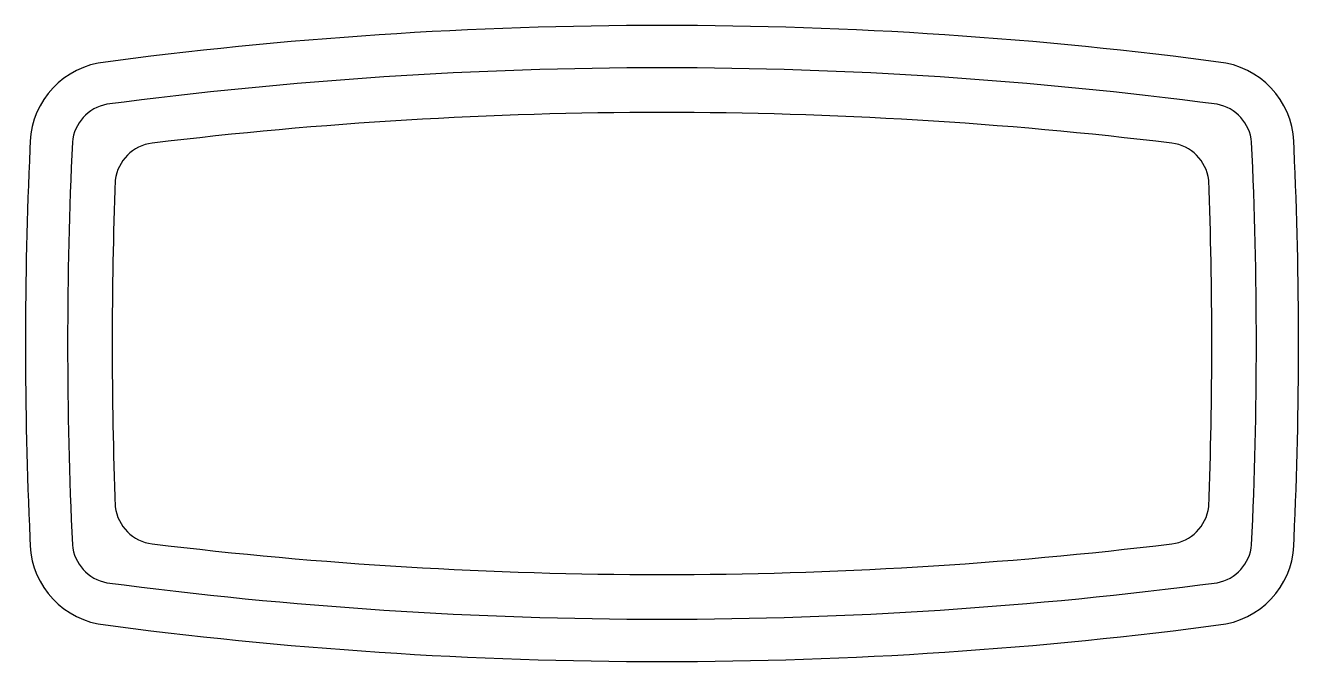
# Model space of a CAD drawing. Extents: x -1113.28 to -1107.28, y 425.24 to 428.24.
import ezdxf

# ---------------------------------------------------------------- set-up
doc = ezdxf.new("R2010")
doc.units = 0
doc.header["$LTSCALE"] = 10
doc.header["$MEASUREMENT"] = 0
doc.layers.add('Piscinas_Fibratec', color=4, linetype='CONTINUOUS')

msp = doc.modelspace()

# ---------------------------------------------------------------- linework, layer by layer
at = {"layer": 'Piscinas_Fibratec'}
msp.add_lwpolyline([(-1110.2774, 425.2429), (-1110.2744, 425.2429, 0.033314), (-1107.6182, 425.4201, 0.366785), (-1107.2969, 425.8254, 0.011473), (-1107.2758, 426.7429, 0.011473), (-1107.2969, 427.6603, 0.366785), (-1107.6182, 428.0657, 0.033314), (-1110.2744, 428.2429), (-1110.2774, 428.2429, 0.033314), (-1112.9337, 428.0657, 0.366785), (-1113.255, 427.6603, 0.011473), (-1113.2761, 426.7429, 0.011473), (-1113.255, 425.8254, 0.366785), (-1112.9337, 425.4201, 0.033314)], format="xyb", close=True, dxfattribs=at)
at = {"layer": 'Piscinas_Fibratec', "color": 2}
msp.add_lwpolyline([(-1107.6598, 427.8712, 0.032789), (-1110.2744, 428.0429), (-1110.2774, 428.0429, 0.032789), (-1112.8921, 427.8712, 0.336901), (-1113.0549, 427.6921, 0.01187), (-1113.0774, 426.7429, 0.01187), (-1113.0549, 425.7937, 0.336901), (-1112.8921, 425.6145, 0.032789), (-1110.2774, 425.4429), (-1110.2744, 425.4429, 0.032789), (-1107.6598, 425.6145, 0.336901), (-1107.497, 425.7937, 0.01187), (-1107.4744, 426.7429, 0.01187), (-1107.497, 427.6921, 0.336901)], format="xyb", close=True, dxfattribs=at)
at = {"layer": 'Piscinas_Fibratec', "color": 1}
msp.add_lwpolyline([(-1110.2744, 427.8325), (-1110.2774, 427.8325, 0.0301), (-1112.6789, 427.6878, 0.343504), (-1112.8526, 427.5139, 0.00964), (-1112.8674, 426.7429, 0.00964), (-1112.8526, 425.9719, 0.343504), (-1112.6789, 425.798, 0.0301), (-1110.2774, 425.6533), (-1110.2744, 425.6533, 0.0301), (-1107.873, 425.798, 0.343504), (-1107.6993, 425.9719, 0.00964), (-1107.6844, 426.7429, 0.00964), (-1107.6993, 427.5139, 0.343504), (-1107.873, 427.6878, 0.0301)], format="xyb", close=True, dxfattribs=at)

doc.saveas('drawing.dxf')
